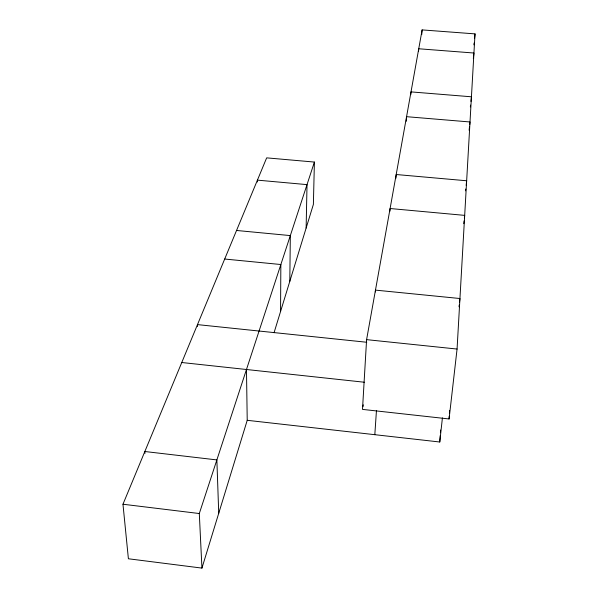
<?xml version="1.0" encoding="UTF-8"?>
<svg xmlns="http://www.w3.org/2000/svg" width="598" height="598" viewBox="0 0 598 598"><rect width="100%" height="100%" fill="white"/><g stroke="black" fill="none" stroke-linecap="round" stroke-linejoin="round"><path stroke-width="0.9" d="M280.559 311.513L280.851 264.525L224.691 259.031M289.806 281.352L290.329 235.59L236.539 230.469M306.131 228.062L307.021 184.625L257.417 180.14L257.432 181.986M246.473 369.497L247.221 420.312L201.937 568.1L128.398 558.771L122.971 504.234L266.663 157.857L314.406 162.065L313.382 204.404L274.048 332.75M457.066 349.053L475.029 33.884L422.121 29.9L366.596 339.642L362.5 409.391L449.076 418.959L457.066 349.053L366.596 339.642M375.357 291.966L375.469 290.12L459.944 298.522L459.533 302.214M449.076 418.959L449.248 416.163M449.419 413.375L449.591 410.587M374.819 434.686L376.448 410.594M389.911 211.281L390.098 208.523L464.683 215.377L464.377 218.143M395.936 178.226L396.197 174.519L466.657 180.768L466.156 185.343M247.221 420.312L439.762 442.004L440.218 435.546M440.42 432.78L440.614 430.014M406.229 121.289L406.565 116.685L470.006 121.97L469.714 124.743M410.804 94.656L411.005 91.89L471.441 96.794L470.947 101.406M418.525 51.54L418.735 48.767L473.937 53.02L473.347 58.589M421.754 34.549L422.121 29.9M473.878 44.865L474.065 43.034M474.55 38.459L475.029 33.884M470.357 106.945L470.559 105.099M469.116 130.282L469.512 126.589M465.558 190.844L465.76 189.013M439.762 442.004L442.415 417.882M463.771 223.674L464.078 220.909M459.01 306.834L459.219 304.987M362.964 406.655L363.278 404.831M201.937 568.1L199.306 513.533L314.406 162.065M366.746 342.258L197.482 324.609L197.564 326.478M181.762 362.515L364.339 382.227M122.971 504.234L199.306 513.533M144.993 453.351L144.843 451.512L216.865 459.914L218.733 513.286"/></g></svg>
